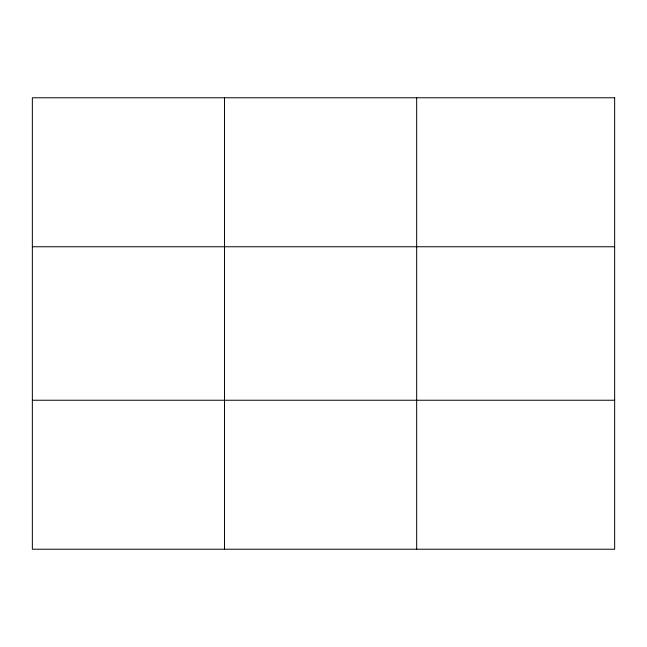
<?xml version="1.0" encoding="UTF-8"?>
<svg xmlns="http://www.w3.org/2000/svg" width="647" height="647" viewBox="0 0 647 647"><rect width="100%" height="100%" fill="white"/><g stroke="black" fill="none" stroke-linecap="round" stroke-linejoin="round"><path stroke-width="0.97" d="M224.509 549.222L224.509 97.778M416.668 549.222L416.668 97.778M32.35 246.758L614.65 246.758M32.35 400.242L614.65 400.242M614.65 97.778L614.65 549.222L32.35 549.222L32.35 97.778L614.65 97.778"/></g></svg>
